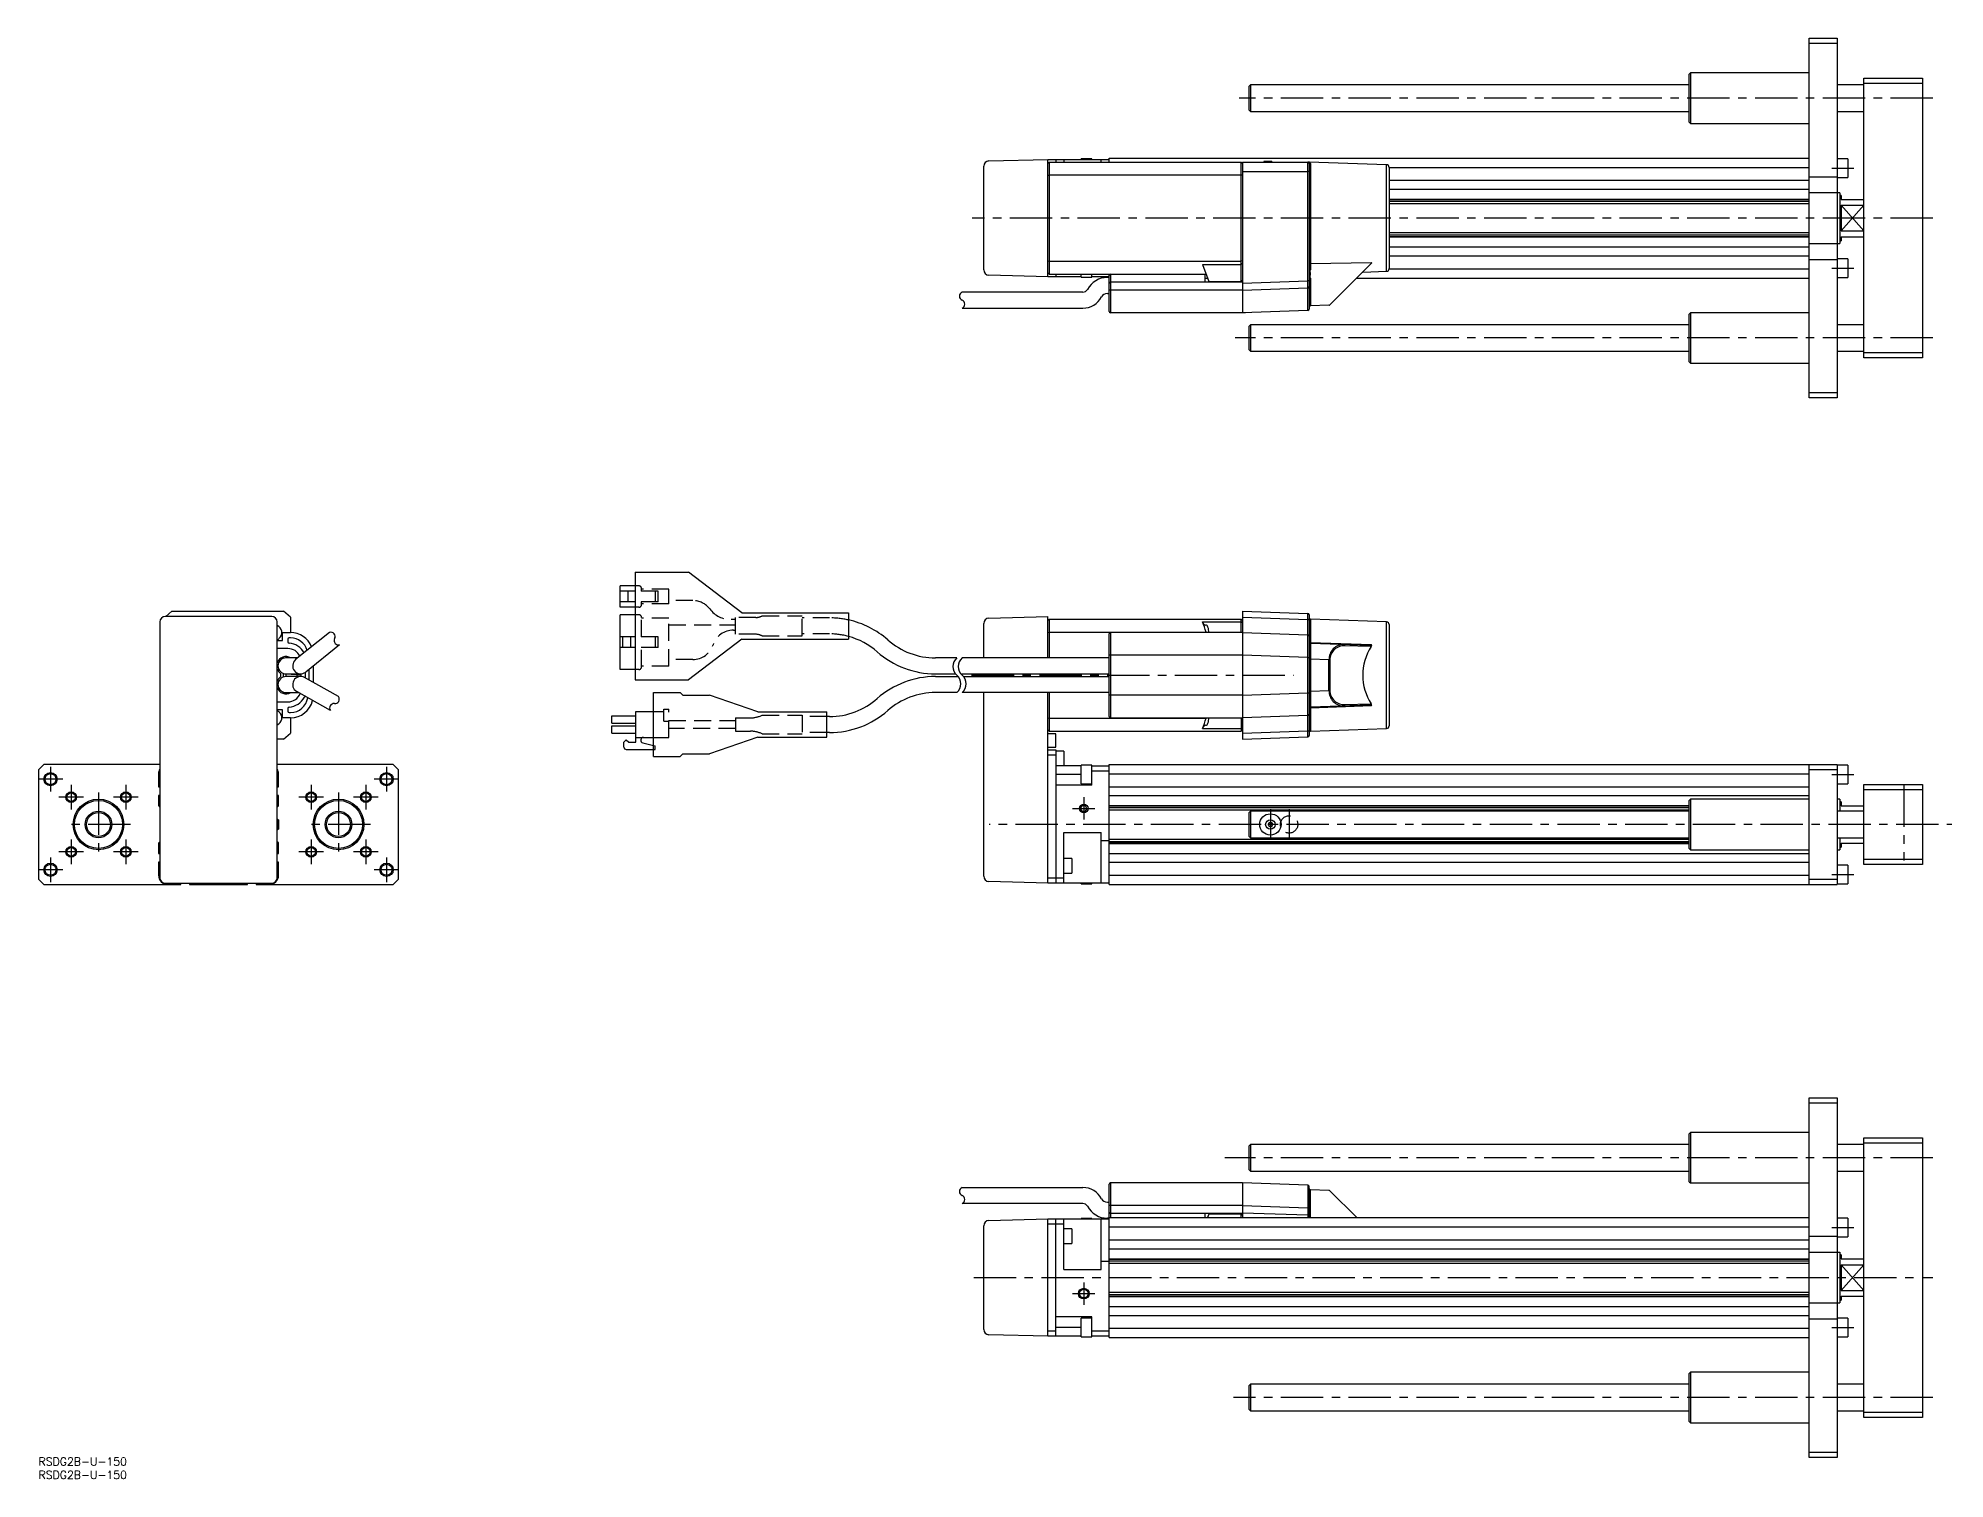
# Model space of a CAD drawing. Extents: x 0 to 1079, y -8 to 533.
# Drawn here: x 0 to 715, y -8 to 533 of the extents above; entities that cross this region are included whole.
import ezdxf

# ---------------------------------------------------------------- set-up
doc = ezdxf.new("R2010")
doc.units = 0
doc.header["$LTSCALE"] = 0.5
for name, pattern in [('CENTER', [50.8, 31.75, -6.35, 6.35, -6.35]), ('DASHED', [19.05, 12.7, -6.35]), ('PHANTOM', [63.5, 31.75, -6.35, 6.35, -6.35, 6.35, -6.35])]:
    doc.linetypes.add(name, pattern=pattern)
for name, color, linetype in [('MSM_CENTER', 1, 'CENTER'), ('MSM_CONTINUOUS', 7, 'CONTINUOUS'), ('MSM_DASHED', 4, 'DASHED'), ('MSM_IMAGINARY', 6, 'PHANTOM'), ('MSM_NARROW', 5, 'CONTINUOUS'), ('MSM_PART_NUMBER', 7, 'CONTINUOUS')]:
    doc.layers.add(name, color=color, linetype=linetype)
doc.styles.get("Standard").update_dxf_attribs({"font": 'txt.shx', "height": 3, "bigfont": 'bigfont.shx'})

msp = doc.modelspace()

# ---------------------------------------------------------------- linework, layer by layer
at = {"layer": 'MSM_CENTER'}
for p, q in [((710.33, 510), (450.16, 510)), ((672.44, 483.75), (680.64, 483.75)), ((710.33, 465), (350.05, 465)), ((672.44, 446.25), (680.64, 446.25)), ((710.33, 420), (448.71, 420)), ((349.91, 293.5), (470.72, 293.5)), ((4.5, 259.14), (4.5, 249.86)), ((130.5, 259.14), (130.5, 249.86)), ((9.14, 254.5), (-0.14, 254.5)), ((12.25, 252.39), (12.25, 243.11)), ((32.75, 252.39), (32.75, 243.11)), ((102.25, 252.39), (102.25, 243.11)), ((122.75, 252.39), (122.75, 243.11)), ((135.14, 254.5), (125.86, 254.5)), ((672.44, 256.25), (680.64, 256.25)), ((16.89, 247.75), (7.61, 247.75)), ((22.5, 249.54), (22.5, 225.46)), ((37.39, 247.75), (28.11, 247.75)), ((106.89, 247.75), (97.61, 247.75)), ((112.5, 249.54), (112.5, 225.46)), ((127.39, 247.75), (118.11, 247.75)), ((387.75, 243.5), (396.13, 243.5)), ((391.94, 247.69), (391.94, 239.31)), ((461.94, 243.29), (461.94, 231.71)), ((468.94, 243.29), (468.94, 231.71)), ((34.54, 237.5), (10.46, 237.5)), ((124.54, 237.5), (100.46, 237.5)), ((864.83, 237.5), (356.42, 237.5)), ((12.25, 231.89), (12.25, 222.61)), ((32.75, 231.89), (32.75, 222.61)), ((102.25, 231.89), (102.25, 222.61)), ((122.75, 231.89), (122.75, 222.61)), ((4.5, 225.14), (4.5, 215.86)), ((16.89, 227.25), (7.61, 227.25)), ((37.39, 227.25), (28.11, 227.25)), ((106.89, 227.25), (97.61, 227.25)), ((127.39, 227.25), (118.11, 227.25)), ((130.5, 225.14), (130.5, 215.86)), ((9.14, 220.5), (-0.14, 220.5)), ((135.14, 220.5), (125.86, 220.5)), ((672.44, 218.75), (680.64, 218.75)), ((710.33, 112.5), (444.85, 112.5)), ((672.44, 86.25), (680.64, 86.25)), ((350.68, 67.5), (710.33, 67.5)), ((391.94, 65.69), (391.94, 57.31)), ((387.75, 61.5), (396.13, 61.5)), ((672.44, 48.75), (680.64, 48.75)), ((710.33, 22.5), (448.03, 22.5))]:
    msp.add_line(p, q, dxfattribs=at)
at = {"layer": 'MSM_CONTINUOUS'}
for p, q in [((663.94, 532.5), (674.44, 532.5)), ((663.94, 397.5), (663.94, 532.5)), ((674.44, 530.5), (663.94, 530.5)), ((674.44, 532.5), (674.44, 397.5)), ((454.44, 515), (453.94, 514.5)), ((618.94, 515), (454.44, 515)), ((454.44, 515), (454.44, 505)), ((619.44, 519.5), (618.94, 519)), ((618.94, 501), (618.94, 519)), ((663.94, 519.5), (619.44, 519.5)), ((619.44, 519.5), (619.44, 500.5)), ((684.44, 515), (674.44, 515)), ((684.44, 517.5), (706.44, 517.5)), ((684.44, 412.5), (684.44, 517.5)), ((706.44, 515.5), (684.44, 515.5)), ((706.44, 517.5), (706.44, 412.5)), ((453.94, 505.5), (453.94, 514.5)), ((453.94, 505.5), (454.44, 505)), ((454.44, 505), (618.94, 505)), ((618.94, 501), (619.44, 500.5)), ((619.44, 500.5), (663.94, 500.5)), ((674.44, 505), (684.44, 505)), ((356.39, 486.42), (378.44, 487)), ((378.44, 487), (401.44, 487)), ((378.44, 443), (378.44, 487)), ((381.44, 487), (381.44, 486)), ((384.44, 487), (384.44, 486)), ((394.94, 487.24), (390.94, 487.24)), ((390.94, 487), (390.94, 487.24)), ((394.94, 487), (394.94, 487.24)), ((398.44, 486), (398.44, 487)), ((401.44, 487.5), (663.94, 487.5)), ((401.44, 485.99), (401.44, 487.5)), ((462.44, 486.25), (459.44, 486.25)), ((459.44, 486.25), (459.44, 486)), ((462.44, 486.25), (462.44, 486)), ((678.44, 487.25), (674.44, 487.25)), ((678.44, 487.25), (678.44, 480.25)), ((354.44, 445.58), (354.44, 484.42)), ((378.94, 486), (378.44, 485.5)), ((378.44, 480.99), (378.94, 481.16)), ((378.94, 486), (378.94, 444)), ((378.94, 486), (450.94, 486)), ((378.94, 481.16), (450.94, 481.16)), ((451.44, 485.5), (450.94, 486)), ((450.94, 441.2), (450.94, 486)), ((451.44, 480.99), (450.94, 481.16)), ((451.44, 486), (451.44, 429.5)), ((451.44, 486), (476.44, 486)), ((451.44, 482.5), (475.96, 482.5)), ((475.96, 430.36), (475.96, 486)), ((505.47, 484.99), (476.44, 486)), ((476.44, 485.5), (476.44, 430.86)), ((476.92, 485.51), (476.92, 445.57)), ((505.47, 445.01), (505.47, 484.99)), ((506.44, 484), (663.94, 484)), ((506.44, 483.99), (506.44, 446.01)), ((506.44, 479.15), (663.94, 479.15)), ((663.94, 480.5), (674.44, 480.5)), ((674.44, 480.5), (674.44, 480.25)), ((674.44, 480.25), (678.44, 480.25)), ((506.44, 475.85), (663.94, 475.85)), ((506.44, 472.08), (663.94, 472.08)), ((506.44, 471.94), (663.94, 471.94)), ((675.44, 474.5), (663.94, 474.5)), ((675.44, 474.5), (675.44, 455.5)), ((675.94, 473.5), (675.44, 473.5)), ((675.94, 473.5), (675.94, 472)), ((675.94, 472), (684.44, 472)), ((506.44, 471.35), (663.94, 471.35)), ((506.44, 470.48), (663.94, 470.48)), ((675.94, 469.82), (684.44, 469.82)), ((675.94, 469.82), (675.94, 460.18)), ((506.44, 459.52), (663.94, 459.52)), ((506.44, 458.65), (663.94, 458.65)), ((506.44, 458.06), (663.94, 458.06)), ((506.44, 457.92), (663.94, 457.92)), ((675.94, 460.18), (684.44, 460.18)), ((675.94, 458), (684.44, 458)), ((675.94, 458), (675.94, 456.5)), ((506.44, 454.15), (663.94, 454.15)), ((506.44, 450.85), (663.94, 450.85)), ((663.94, 455.5), (675.44, 455.5)), ((675.44, 456.5), (675.94, 456.5)), ((378.44, 443), (356.39, 443.58)), ((378.44, 449.01), (378.94, 448.84)), ((378.44, 444.5), (378.94, 444)), ((378.94, 448.84), (450.94, 448.84)), ((378.94, 444), (437.82, 444)), ((381.44, 444), (381.44, 443)), ((390.94, 442.76), (390.94, 444)), ((394.94, 442.76), (394.94, 444)), ((401.44, 430), (401.44, 444)), ((401.94, 444), (401.94, 429.5)), ((436.5, 447.63), (450.94, 447.63)), ((436.5, 447.63), (438.84, 441.2)), ((437.44, 441), (437.44, 444)), ((451.44, 449.01), (450.94, 448.84)), ((451.44, 447.96), (450.94, 447.63)), ((476.92, 447.92), (499.9, 448.35)), ((499.76, 447.92), (484.24, 432.41)), ((496.53, 444.7), (505.47, 445.01)), ((506.44, 446), (663.94, 446)), ((663.94, 449.5), (674.44, 449.5)), ((678.44, 449.75), (674.44, 449.75)), ((678.44, 449.75), (678.44, 442.75)), ((391.57, 437.2), (346.33, 437.2)), ((390.94, 443), (378.44, 443)), ((390.94, 442.76), (394.94, 442.76)), ((401.44, 443), (394.94, 443)), ((401.44, 442.7), (400.8, 442.7)), ((400.8, 436.7), (401.44, 436.7)), ((451.44, 438), (401.44, 438)), ((451.44, 441), (401.94, 441)), ((437.44, 442.5), (438.36, 442.5)), ((438.84, 441.2), (450.94, 441.2)), ((449.54, 441.2), (449.54, 441)), ((450.94, 441.2), (451.44, 441.7)), ((451.44, 440.63), (475.97, 441.49)), ((451.44, 438), (475.96, 438.86)), ((451.44, 437.99), (475.96, 438.85)), ((475.96, 438.85), (476.44, 438.85)), ((476.92, 442.43), (476.92, 432.02)), ((494.33, 442.5), (663.94, 442.5)), ((674.44, 442.75), (678.44, 442.75)), ((346.33, 431.2), (391.57, 431.2)), ((452.56, 429.5), (401.94, 429.5)), ((475.96, 430.36), (451.44, 429.5)), ((483.9, 432.26), (476.92, 432.02)), ((619.44, 429.5), (618.94, 429)), ((618.94, 411), (618.94, 429)), ((663.94, 429.5), (619.44, 429.5)), ((619.44, 429.5), (619.44, 410.5)), ((454.44, 425), (453.94, 424.5)), ((453.94, 415.5), (453.94, 424.5)), ((618.94, 425), (454.44, 425)), ((454.44, 425), (454.44, 415)), ((684.44, 425), (674.44, 425)), ((453.94, 415.5), (454.44, 415)), ((454.44, 415), (618.94, 415)), ((674.44, 415), (684.44, 415)), ((618.94, 411), (619.44, 410.5)), ((619.44, 410.5), (663.94, 410.5)), ((684.44, 414.5), (706.44, 414.5)), ((706.44, 412.5), (684.44, 412.5)), ((663.94, 399.5), (674.44, 399.5)), ((674.44, 397.5), (663.94, 397.5)), ((223.73, 332.2), (223.73, 291.8)), ((223.73, 332.2), (243.73, 332.2)), ((263.73, 316.95), (243.73, 332.2)), ((218.13, 319), (218.13, 327)), ((223.73, 327), (218.13, 327)), ((223.73, 325), (218.13, 325)), ((221.13, 321), (221.13, 325)), ((87.5, 315.5), (47.5, 315.5)), ((50, 317.5), (47.76, 315.5)), ((50, 317.5), (91.87, 317.5)), ((94.5, 315.25), (91.87, 317.5)), ((94.5, 315.25), (94.5, 309.5)), ((223.73, 321), (218.13, 321)), ((223.73, 319), (218.13, 319)), ((218.13, 295.65), (218.13, 316.15)), ((223.73, 316.15), (218.13, 316.15)), ((263.73, 316.95), (303.73, 316.95)), ((303.73, 316.95), (303.73, 307.05)), ((356.39, 314.92), (378.44, 315.5)), ((378.44, 300), (378.44, 315.5)), ((451.44, 317.5), (451.44, 269.5)), ((451.44, 317.5), (475.96, 316.64)), ((451.44, 315.25), (475.96, 314.39)), ((475.96, 270.36), (475.96, 316.64)), ((476.44, 316.14), (476.44, 270.86)), ((45.5, 313.5), (45.5, 217.5)), ((89.5, 217.5), (89.5, 313.5)), ((91.5, 306.5), (91.5, 309.5)), ((91.5, 309.5), (94.5, 309.5)), ((94.5, 307.5), (94, 307.5)), ((109.14, 309.56), (96.42, 299.34)), ((223.73, 307.9), (218.13, 307.9)), ((219.13, 303.9), (219.13, 307.9)), ((222.13, 303.9), (222.13, 307.9)), ((354.44, 300), (354.44, 312.92)), ((378.44, 314), (378.94, 314.5)), ((378.44, 309.49), (378.94, 309.66)), ((378.94, 314.5), (378.94, 300)), ((378.94, 314.5), (450.94, 314.5)), ((378.94, 309.66), (437.82, 309.66)), ((401.44, 278), (401.44, 309)), ((451.44, 309.5), (401.94, 309.5)), ((401.94, 309.5), (401.94, 277.5)), ((436.5, 313.52), (450.94, 313.52)), ((437.82, 309.66), (437.82, 309.5)), ((450.94, 309.5), (450.94, 314.5)), ((451.44, 314), (450.94, 314.5)), ((451.44, 313.14), (450.94, 313.52)), ((451.44, 314), (451.43, 314)), ((451.44, 314), (451.43, 314)), ((451.44, 309.5), (475.96, 308.64)), ((476.92, 314.48), (476.92, 272.52)), ((505.47, 313.49), (476.92, 314.48)), ((505.47, 273.51), (505.47, 313.49)), ((506.44, 312.49), (506.44, 274.51)), ((89.5, 306.5), (91.5, 306.5)), ((93.5, 303.5), (89.5, 303.5)), ((91.7, 300.32), (91.7, 299.79)), ((92.7, 300.5), (92.7, 300)), ((93.5, 307), (93.5, 305.98)), ((112.91, 304.9), (100.18, 294.66)), ((223.73, 303.9), (218.13, 303.9)), ((263.73, 307.05), (243.73, 291.8)), ((263.73, 307.05), (303.73, 307.05)), ((451.44, 301), (401.44, 301)), ((475.96, 300.15), (451.44, 301.01)), ((499.9, 304.9), (476.92, 305.69)), ((476.92, 305.48), (499.06, 304.71)), ((499.4, 304.21), (489.94, 304.54)), ((499.76, 304.26), (499.4, 304.21)), ((90.8, 294.13), (90.8, 292.87)), ((91.7, 294.21), (91.7, 292.79)), ((92.7, 294), (92.7, 293)), ((97.24, 300), (92.8, 300)), ((92.8, 294), (98.3, 294)), ((94.8, 293.75), (94.8, 294)), ((98.5, 293.75), (94.8, 293.75)), ((97, 293.25), (97, 293.75)), ((97, 293.25), (98.5, 293.25)), ((98.5, 292.99), (98.5, 294.01)), ((100, 294.53), (100, 292.49)), ((101.5, 291.64), (101.5, 295.72)), ((103, 296.93), (103, 290.79)), ((223.73, 295.65), (218.13, 295.65)), ((344.33, 300), (336.33, 300)), ((336.33, 294), (343.83, 294)), ((345.83, 294), (401.44, 294)), ((401.44, 300), (346.33, 300)), ((354.44, 293), (354.44, 294)), ((378.44, 293), (378.44, 294)), ((378.94, 294), (378.94, 293)), ((475.96, 300.15), (476.44, 300.15)), ((476.44, 299.49), (476.92, 299.49)), ((483.9, 299.24), (476.92, 299.49)), ((483.9, 299.24), (484.24, 299.24)), ((483.9, 287.76), (483.9, 299.24)), ((484.24, 299.24), (484.24, 287.76)), ((91.7, 287.21), (91.7, 286.68)), ((92.7, 287), (92.7, 286.5)), ((98.3, 293), (92.8, 293)), ((92.8, 287), (97.51, 287)), ((109.52, 280.22), (96.83, 287.39)), ((112.45, 285.46), (99.77, 292.61)), ((223.73, 291.8), (243.73, 291.8)), ((230.63, 263), (230.63, 287)), ((230.63, 287), (240.63, 287)), ((241.63, 286), (240.63, 287)), ((241.63, 286), (251.63, 286)), ((269.78, 279.8), (251.63, 286)), ((336.33, 293), (344.83, 293)), ((344.33, 287), (336.33, 287)), ((401.44, 287), (346.33, 287)), ((346.83, 293), (401.44, 293)), ((354.44, 218.08), (354.44, 287)), ((378.44, 215.5), (378.44, 287)), ((378.94, 287), (378.94, 272.5)), ((451.44, 286), (401.44, 286)), ((451.44, 285.99), (475.96, 286.85)), ((475.96, 286.85), (476.44, 286.85)), ((476.44, 287.51), (476.92, 287.51)), ((476.92, 287.51), (483.9, 287.76)), ((483.9, 287.76), (484.24, 287.76)), ((89.5, 283.5), (93.5, 283.5)), ((91.5, 280.5), (89.5, 280.5)), ((91.5, 277.5), (91.5, 280.5)), ((93.5, 281.02), (93.5, 280)), ((94, 279.5), (94.5, 279.5)), ((224, 268.34), (224, 279.86)), ((224, 279.86), (230.63, 279.86)), ((269.78, 279.8), (295.63, 279.8)), ((295.63, 270.2), (295.63, 279.8)), ((499.06, 282.29), (476.92, 281.52)), ((476.92, 281.31), (499.9, 282.1)), ((489.94, 282.46), (499.4, 282.79)), ((499.4, 282.79), (499.76, 282.74)), ((94.5, 277.5), (91.5, 277.5)), ((91.87, 269.5), (94.5, 271.75)), ((94.5, 277.5), (94.5, 271.75)), ((215, 278.24), (224, 278.24)), ((215, 275.54), (215, 278.24)), ((215, 275.54), (224, 275.54)), ((215, 274.46), (224, 274.46)), ((215, 271.76), (215, 274.46)), ((215, 271.76), (224, 271.76)), ((296.64, 278), (295.63, 278)), ((296.64, 272), (295.63, 272)), ((378.44, 277.51), (378.94, 277.34)), ((378.94, 272.5), (378.44, 273)), ((378.94, 277.34), (437.82, 277.34)), ((378.94, 272.5), (450.94, 272.5)), ((401.94, 277.5), (451.44, 277.5)), ((436.5, 273.48), (450.94, 273.48)), ((437.82, 277.5), (437.82, 277.34)), ((450.94, 277.5), (450.94, 272.5)), ((450.94, 273.48), (451.44, 273.86)), ((450.94, 272.5), (451.44, 273)), ((475.96, 278.36), (451.44, 277.5)), ((451.44, 271.75), (475.96, 272.61)), ((476.92, 272.52), (505.47, 273.51)), ((91.87, 269.5), (89.5, 269.5)), ((220.4, 269.24), (219.5, 268.34)), ((219.5, 266.54), (219.5, 268.34)), ((220.4, 269.24), (221.3, 268.34)), ((220.4, 265.64), (230.63, 265.64)), ((221.3, 268.34), (224, 268.34)), ((224, 270.14), (230.63, 270.14)), ((226.56, 268.14), (230.63, 267.1)), ((269.78, 270.2), (251.63, 264)), ((269.78, 270.2), (295.63, 270.2)), ((381.44, 271.5), (378.44, 271.5)), ((378.44, 266.5), (381.44, 266.5)), ((378.44, 265.5), (381.44, 265.5)), ((381.44, 266.5), (381.44, 271.5)), ((381.44, 265.5), (381.44, 215.5)), ((384.44, 265), (381.44, 265)), ((384.44, 265), (384.44, 259.5)), ((451.44, 269.5), (475.96, 270.36)), ((2, 260), (0, 258)), ((0, 258), (0, 217)), ((45.5, 260), (2, 260)), ((133, 260), (89.5, 260)), ((135, 258), (133, 260)), ((135, 217), (135, 258)), ((230.63, 263), (240.63, 263)), ((241.63, 264), (240.63, 263)), ((241.63, 264), (251.63, 264)), ((381.44, 263.5), (378.44, 263.5)), ((390.94, 259.5), (381.44, 259.5)), ((394.94, 259.74), (390.94, 259.74)), ((390.94, 252.74), (390.94, 259.74)), ((394.94, 252.24), (394.94, 259.74)), ((394.94, 259.5), (401.44, 259.5)), ((401.44, 257.5), (394.94, 257.5)), ((401.44, 260), (674.44, 260)), ((401.44, 215), (401.44, 260)), ((663.94, 215), (663.94, 260)), ((674.44, 258), (663.94, 258)), ((674.44, 260), (674.44, 215)), ((678.44, 259.75), (674.44, 259.75)), ((678.44, 259.75), (678.44, 252.75)), ((45, 256.5), (45, 251.65)), ((45, 251.65), (45.5, 251.65)), ((89.5, 251.65), (90, 251.65)), ((90, 251.65), (90, 256.5)), ((390.94, 256.24), (381.44, 256.24)), ((394.94, 252.24), (381.44, 252.24)), ((390.94, 252.74), (394.94, 252.74)), ((401.44, 256.5), (663.94, 256.5)), ((401.44, 251.65), (663.94, 251.65)), ((674.44, 252.75), (678.44, 252.75)), ((684.44, 252.5), (706.44, 252.5)), ((684.44, 222.5), (684.44, 252.5)), ((706.44, 250.5), (684.44, 250.5)), ((706.44, 252.5), (706.44, 222.5)), ((45, 248.35), (45, 244.58)), ((45.5, 248.35), (45, 248.35)), ((45.06, 244.44), (45.5, 244)), ((90, 248.35), (89.5, 248.35)), ((89.5, 244), (89.94, 244.44)), ((90, 244.58), (90, 248.35)), ((390.78, 243.53), (391.38, 244.51)), ((391.34, 242.51), (390.78, 243.53)), ((392.54, 244.49), (391.38, 244.51)), ((393.09, 243.47), (392.49, 242.49)), ((393.09, 243.47), (392.54, 244.49)), ((401.44, 248.35), (663.94, 248.35)), ((401.44, 244.58), (618.94, 244.58)), ((401.44, 244.44), (618.94, 244.44)), ((401.44, 243.85), (618.94, 243.85)), ((619.44, 247), (618.94, 246.5)), ((618.94, 228.5), (618.94, 246.5)), ((663.94, 247), (619.44, 247)), ((619.44, 247), (619.44, 228)), ((675.44, 247), (674.44, 247)), ((675.44, 247), (675.44, 242.5)), ((675.94, 246), (675.44, 246)), ((675.94, 246), (675.94, 244.5)), ((675.94, 244.5), (684.44, 244.5)), ((89.6, 239.3), (89.5, 240.17)), ((90, 239.3), (89.6, 239.3)), ((89.6, 239.3), (89.6, 235.7)), ((90, 239.3), (90, 237.5)), ((90, 237.5), (90, 235.7)), ((391.34, 242.51), (392.49, 242.49)), ((401.44, 242.98), (618.94, 242.98)), ((454.44, 242.5), (453.94, 242)), ((453.94, 233), (453.94, 242)), ((618.94, 242.5), (454.44, 242.5)), ((454.44, 242.5), (454.44, 232.5)), ((458.44, 242.75), (475.94, 242.75)), ((461.94, 238.37), (461.19, 237.93)), ((461.19, 237.93), (461.19, 237.07)), ((461.19, 237.07), (461.94, 236.63)), ((462.69, 237.93), (461.94, 238.37)), ((461.94, 236.63), (462.69, 237.07)), ((462.69, 237.07), (462.69, 237.93)), ((684.44, 242.5), (674.44, 242.5)), ((45, 230.42), (45, 226.65)), ((45.5, 231), (45.06, 230.56)), ((89.5, 234.83), (89.6, 235.7)), ((89.94, 230.56), (89.5, 231)), ((89.6, 235.7), (90, 235.7)), ((90, 226.65), (90, 230.42)), ((384.44, 234.5), (398.44, 234.5)), ((384.44, 215.5), (384.44, 234.5)), ((398.44, 215.5), (398.44, 234.5)), ((398.44, 231.5), (401.44, 231.5)), ((401.44, 232.02), (618.94, 232.02)), ((401.44, 231.15), (618.94, 231.15)), ((401.44, 230.56), (618.94, 230.56)), ((401.44, 230.42), (618.94, 230.42)), ((453.94, 233), (454.44, 232.5)), ((454.44, 232.5), (618.94, 232.5)), ((475.94, 232.25), (458.44, 232.25)), ((674.44, 232.5), (684.44, 232.5)), ((675.44, 232.5), (675.44, 228)), ((675.44, 229), (675.94, 229)), ((675.94, 230.5), (684.44, 230.5)), ((675.94, 230.5), (675.94, 229)), ((45, 226.65), (45.5, 226.65)), ((45, 223.35), (45, 218.5)), ((45.5, 223.35), (45, 223.35)), ((89.5, 226.65), (90, 226.65)), ((90, 223.35), (89.5, 223.35)), ((90, 218.5), (90, 223.35)), ((387.44, 224.75), (384.44, 224.75)), ((387.44, 224.75), (387.44, 219.25)), ((401.44, 226.65), (663.94, 226.65)), ((401.44, 223.35), (663.94, 223.35)), ((618.94, 228.5), (619.44, 228)), ((619.44, 228), (663.94, 228)), ((674.44, 228), (675.44, 228)), ((678.44, 222.25), (674.44, 222.25)), ((678.44, 222.25), (678.44, 215.25)), ((684.44, 224.5), (706.44, 224.5)), ((706.44, 222.5), (684.44, 222.5)), ((0, 217), (2, 215)), ((2, 215), (53.35, 215)), ((47.5, 215.5), (87.5, 215.5)), ((53.35, 215), (53.35, 215.5)), ((56.65, 215.5), (56.65, 215)), ((56.65, 215), (78.35, 215)), ((60.56, 215.06), (61, 215.5)), ((74, 215.5), (74.44, 215.06)), ((78.35, 215), (78.35, 215.5)), ((81.65, 215.5), (81.65, 215)), ((81.65, 215), (133, 215)), ((133, 215), (135, 217)), ((378.44, 215.5), (356.39, 216.08)), ((378.44, 217.5), (384.44, 217.5)), ((401.44, 215.5), (378.44, 215.5)), ((384.44, 219.25), (387.44, 219.25)), ((390.94, 215.26), (390.94, 215.5)), ((390.94, 215.26), (394.94, 215.26)), ((394.94, 215.26), (394.94, 215.5)), ((401.44, 218.5), (663.94, 218.5)), ((401.44, 215), (674.44, 215)), ((663.94, 217), (674.44, 217)), ((674.44, 215.25), (678.44, 215.25)), ((663.94, 135), (674.44, 135)), ((663.94, 0), (663.94, 135)), ((674.44, 133), (663.94, 133)), ((674.44, 135), (674.44, 0)), ((619.44, 122), (618.94, 121.5)), ((663.94, 122), (619.44, 122)), ((619.44, 122), (619.44, 103)), ((454.44, 117.5), (453.94, 117)), ((453.94, 108), (453.94, 117)), ((618.94, 117.5), (454.44, 117.5)), ((454.44, 117.5), (454.44, 107.5)), ((618.94, 103.5), (618.94, 121.5)), ((684.44, 117.5), (674.44, 117.5)), ((684.44, 120), (706.44, 120)), ((684.44, 15), (684.44, 120)), ((706.44, 118), (684.44, 118)), ((706.44, 120), (706.44, 15)), ((453.94, 108), (454.44, 107.5)), ((454.44, 107.5), (618.94, 107.5)), ((674.44, 107.5), (684.44, 107.5)), ((346.33, 101.3), (391.57, 101.3)), ((401.44, 45), (401.44, 102.5)), ((401.94, 103), (401.94, 90)), ((451.44, 103), (401.94, 103)), ((451.44, 103), (451.44, 90)), ((475.96, 102.14), (451.44, 103)), ((475.96, 102.14), (475.96, 90)), ((476.44, 90), (476.44, 101.64)), ((476.92, 90), (476.92, 100.48)), ((483.9, 100.24), (476.92, 100.48)), ((618.94, 103.5), (619.44, 103)), ((619.44, 103), (663.94, 103)), ((391.57, 95.3), (346.33, 95.3)), ((400.8, 95.8), (401.44, 95.8)), ((451.44, 94.5), (401.44, 94.5)), ((451.44, 94.51), (475.96, 93.65)), ((451.44, 94.5), (475.96, 93.64)), ((475.96, 93.65), (476.44, 93.65)), ((494.33, 90), (484.24, 100.09)), ((354.44, 48.08), (354.44, 86.92)), ((356.39, 88.92), (378.44, 89.5)), ((378.44, 89.5), (401.44, 89.5)), ((378.44, 45.5), (378.44, 89.5)), ((384.44, 87.5), (378.44, 87.5)), ((381.44, 45.5), (381.44, 89.5)), ((384.44, 70.5), (384.44, 89.5)), ((394.94, 89.74), (390.94, 89.74)), ((390.94, 89.5), (390.94, 89.74)), ((394.94, 89.5), (394.94, 89.74)), ((398.44, 70.5), (398.44, 89.5)), ((401.44, 89.8), (400.8, 89.8)), ((401.44, 90), (663.94, 90)), ((401.44, 86.5), (663.94, 86.5)), ((451.44, 91.5), (401.94, 91.5)), ((437.44, 90), (437.44, 91.5)), ((438.84, 91.3), (438.36, 90)), ((450.94, 91.3), (438.84, 91.3)), ((449.54, 91.5), (449.54, 91.3)), ((451.44, 90.8), (450.94, 91.3)), ((450.94, 90), (450.94, 91.3)), ((451.44, 91.87), (475.97, 91.01)), ((678.44, 89.75), (674.44, 89.75)), ((678.44, 89.75), (678.44, 82.75)), ((387.44, 85.75), (384.44, 85.75)), ((384.44, 80.25), (387.44, 80.25)), ((387.44, 85.75), (387.44, 80.25)), ((401.44, 81.65), (663.94, 81.65)), ((663.94, 83), (674.44, 83)), ((674.44, 82.75), (678.44, 82.75)), ((401.44, 73.5), (398.44, 73.5)), ((401.44, 78.35), (663.94, 78.35)), ((401.44, 74.58), (663.94, 74.58)), ((401.44, 74.44), (663.94, 74.44)), ((401.44, 73.85), (663.94, 73.85)), ((401.44, 72.98), (663.94, 72.98)), ((663.94, 77), (675.44, 77)), ((675.44, 77), (675.44, 58)), ((675.94, 76), (675.44, 76)), ((675.94, 76), (675.94, 74.5)), ((675.94, 74.5), (684.44, 74.5)), ((675.94, 72.32), (684.44, 72.32)), ((675.94, 72.32), (675.94, 62.68)), ((384.44, 70.5), (398.44, 70.5)), ((401.44, 62.02), (663.94, 62.02)), ((401.44, 61.15), (663.94, 61.15)), ((401.44, 60.56), (663.94, 60.56)), ((401.44, 60.42), (663.94, 60.42)), ((663.94, 58), (675.44, 58)), ((675.44, 59), (675.94, 59)), ((675.94, 62.68), (684.44, 62.68)), ((675.94, 60.5), (684.44, 60.5)), ((675.94, 60.5), (675.94, 59)), ((394.94, 52.76), (381.44, 52.76)), ((394.94, 52.26), (390.94, 52.26)), ((390.94, 45.26), (390.94, 52.26)), ((394.94, 45.26), (394.94, 52.76)), ((401.44, 56.65), (663.94, 56.65)), ((401.44, 53.35), (663.94, 53.35)), ((663.94, 52), (674.44, 52)), ((678.44, 52.25), (674.44, 52.25)), ((678.44, 52.25), (678.44, 45.25)), ((378.44, 45.5), (356.39, 46.08)), ((378.44, 47.5), (381.44, 47.5)), ((390.94, 45.5), (378.44, 45.5)), ((390.94, 48.76), (381.44, 48.76)), ((390.94, 45.26), (394.94, 45.26)), ((394.94, 47.5), (401.44, 47.5)), ((401.44, 45.5), (394.94, 45.5)), ((401.44, 48.5), (663.94, 48.5)), ((401.44, 45), (663.94, 45)), ((674.44, 45.25), (678.44, 45.25)), ((619.44, 32), (618.94, 31.5)), ((618.94, 13.5), (618.94, 31.5)), ((663.94, 32), (619.44, 32)), ((619.44, 32), (619.44, 13)), ((454.44, 27.5), (453.94, 27)), ((453.94, 18), (453.94, 27)), ((618.94, 27.5), (454.44, 27.5)), ((454.44, 27.5), (454.44, 17.5)), ((684.44, 27.5), (674.44, 27.5)), ((453.94, 18), (454.44, 17.5)), ((454.44, 17.5), (618.94, 17.5)), ((674.44, 17.5), (684.44, 17.5)), ((684.44, 17), (706.44, 17)), ((706.44, 15), (684.44, 15)), ((618.94, 13.5), (619.44, 13)), ((619.44, 13), (663.94, 13)), ((663.94, 2), (674.44, 2)), ((674.44, 0), (663.94, 0))]:
    msp.add_line(p, q, dxfattribs=at)
for centre, radius in [((4.5, 254.5), 2.07), ((130.5, 254.5), 2.07), ((12.25, 247.75), 1.62), ((22.5, 237.5), 9.5), ((22.5, 237.5), 9), ((32.75, 247.75), 1.62), ((102.25, 247.75), 1.62), ((112.5, 237.5), 9.5), ((112.5, 237.5), 9), ((122.75, 247.75), 1.62), ((391.94, 243.5), 1.62), ((22.5, 237.5), 5), ((22.5, 237.5), 4.5), ((112.5, 237.5), 5), ((112.5, 237.5), 4.5), ((461.94, 237.5), 4), ((461.94, 237.5), 1.8), ((461.94, 237.5), 0.75), ((12.25, 227.25), 1.62), ((32.75, 227.25), 1.62), ((102.25, 227.25), 1.62), ((122.75, 227.25), 1.62), ((4.5, 220.5), 2.07), ((130.5, 220.5), 2.07), ((391.94, 61.5), 1.62)]:
    msp.add_circle(centre, radius, dxfattribs=at)
for centre, radius, start, end in [((356.44, 484.42), 2, 91.5, 180), ((475.94, 485.5), 0.5, 0, 90), ((475.99, 481.63), 0.871, 62.2554, 92.19766), ((476.08, 485.5), 0.495, 29.69669, 89.91506), ((476.34, 482.32), 0.0933, 6.31652, 58.19062), ((476.26, 485.13), 0.89, 53.75471, 77.74719), ((476.44, 485.93), 0.0734, 5.2718, 89.83173), ((476.94, 485.49), 0.5, 149.23677, 180), ((475.83, 485.88), 0.685, 349.33417, 4.71208), ((476.94, 486.01), 0.502, 211.62904, 268.27054), ((476.44, 485.51), 0.484, 0.26579, 44.41962), ((505.44, 483.99), 1, 0, 88), ((356.44, 445.58), 2, 180, 268.5), ((401.94, 443.5), 0.5, 90, 180), ((476.89, 447.47), 0.457, 86.45576, 173.79093), ((481.28, 444.07), 4.48, 173.17592, 186.82408), ((468.7, 445.88), 8.23, 351.10108, 357.82238), ((461.07, 441.66), 15.87, 2.80208, 6.81233), ((499, 448.57), 0.998, 319.49036, 332.97783), ((499.58, 448.25), 0.332, 335.48322, 16.08045), ((505.44, 446.01), 1, 272, 0), ((391.57, 439.2), 2, 270, 331.56311), ((400.8, 434.2), 8.5, 90, 151.56311), ((400.8, 434.2), 2.5, 90, 151.56311), ((401.94, 440.5), 0.5, 90, 180), ((475.94, 439.36), 0.5, 272, 0), ((475.93, 442.99), 1.5, 271.40842, 279.74435), ((476.09, 442.08), 0.575, 279.03014, 300.79164), ((476.34, 441.67), 0.0983, 299.50301, 352.71635), ((391.57, 439.2), 8, 270, 331.56311), ((401.94, 430), 0.5, 180, 270), ((475.94, 430.86), 0.5, 272, 0), ((476.94, 431.52), 0.5, 92, 180), ((483.89, 432.76), 0.5, 272, 315.00001), ((47.5, 313.5), 2, 90, 180), ((87.5, 313.5), 2, 0, 90), ((356.44, 312.92), 2, 91.5, 180), ((475.94, 316.14), 0.5, 0, 88), ((476.94, 314.98), 0.5, 180, 268), ((88.5, 309.5), 2.8, 309.86834, 69.07517), ((94, 307), 0.5, 90, 180), ((94.5, 301), 8.5, 21.69557, 90), ((94.5, 301), 6.5, 16.18444, 90), ((296.64, 282), 33, 48.59038, 77.60702), ((296.64, 282), 27, 48.59038, 74.79294), ((401.94, 309), 0.5, 90, 180), ((405.96, 300.88), 33.04, 15.40908, 22.47586), ((439.13, 314.51), 2.82, 200.73103, 223.60334), ((437.71, 313.13), 0.832, 222.09477, 274.3285), ((437.8, 311.82), 0.481, 39.35114, 93.78461), ((436.85, 310.95), 1.77, 18.8255, 41.38717), ((432.88, 309.61), 5.96, 358.95036, 18.74327), ((475.93, 313.24), 1.16, 76.98661, 88.43331), ((475.94, 308.14), 0.5, 0, 88), ((476.1, 313.91), 0.464, 49.50835, 78.06598), ((476.32, 314.18), 0.12, 2.78241, 47.50198), ((505.44, 312.49), 1, 0, 88), ((93.5, 303.51), 5, 129.86834, 143.32106), ((92.8, 297), 3.5, 58.99728, 160.53705), ((94, 305.98), 0.5, 180, 266.17745), ((93.5, 298.5), 5, 25.18344, 90), ((93.5, 298.5), 7, 29.11582, 86.17745), ((336.33, 327), 33, 228.59038, 270), ((336.33, 327), 27, 228.59038, 270), ((476.94, 305.98), 0.5, 180, 268), ((476.66, 306), 0.228, 183.89137, 239.19048), ((476.91, 306.36), 0.664, 236.48055, 270.48542), ((489.52, 299.42), 5.62, 89.22517, 181.79089), ((489.61, 299.18), 5.37, 86.50059, 179.35471), ((516.13, 293.5), 19.59, 146.68223, 213.31777), ((499.17, 306.21), 1.5, 265.99759, 299.24488), ((499.01, 304.77), 0.904, 325.77908, 8.1846), ((92.8, 297), 3.5, 199.46295, 235.15009), ((92.8, 297), 3, 90, 270), ((98.3, 297), 3, 128.78862, 308.78862), ((92.8, 290), 3.5, 124.84991, 160.53705), ((92.8, 290), 3.5, 199.46295, 301.00269), ((92.8, 290), 3, 90, 270), ((93.5, 288.5), 5, 270, 338.21077), ((98.3, 290), 3, 60.56416, 240.56416), ((336.33, 260), 33, 90, 131.40962), ((336.33, 260), 27, 90, 131.40962), ((489.52, 287.58), 5.62, 178.20911, 270.77483), ((489.61, 287.82), 5.37, 180.64529, 273.49941), ((93.5, 283.49), 5, 216.67894, 230.13166), ((88.5, 277.5), 2.8, 290.92483, 50.13166), ((94, 281.02), 0.5, 93.82255, 180), ((94, 280), 0.5, 180, 270), ((93.5, 288.5), 7, 273.82255, 332.18186), ((94.5, 286), 6.5, 270, 351.76957), ((94.5, 286), 8.5, 270, 346.62177), ((100.13, 285), 0.5, 85.44689, 152.18186), ((296.64, 305), 27, 270, 311.40962), ((296.64, 305), 33, 270, 311.40962), ((475.94, 278.86), 0.5, 272, 0), ((476.94, 281.02), 0.5, 92, 180), ((476.66, 281), 0.228, 120.80952, 176.10863), ((476.91, 280.64), 0.664, 89.51458, 123.51945), ((499.17, 280.79), 1.5, 60.75512, 94.00241), ((499.01, 282.23), 0.904, 351.8154, 34.22092), ((401.94, 278), 0.5, 180, 270), ((405.96, 286.12), 33.04, 337.52414, 344.59092), ((439.13, 272.49), 2.82, 136.39666, 159.26897), ((437.71, 273.87), 0.832, 85.6715, 137.90523), ((437.8, 275.18), 0.481, 266.21539, 320.64886), ((436.85, 276.05), 1.77, 318.61283, 341.1745), ((432.88, 277.39), 5.96, 341.25673, 1.04964), ((475.93, 273.76), 1.16, 271.59364, 283.01339), ((476.1, 273.09), 0.464, 281.93402, 310.49165), ((476.32, 272.82), 0.12, 312.49802, 357.21759), ((476.94, 272.02), 0.5, 92, 180), ((505.44, 274.51), 1, 272, 0), ((220.4, 266.54), 0.9, 180.00004, 270.00002), ((226.81, 269.13), 1.01, 90, 255.61858), ((475.94, 270.86), 0.5, 271.99999, 0), ((48.5, 256.5), 3.5, 148.99728, 180), ((86.5, 256.5), 3.5, 0, 31.00272), ((86.24, 256.24), 3.5, 338.73387, 21.26613), ((45.2, 244.58), 0.2, 180, 225), ((89.8, 244.58), 0.2, 315, 0), ((458.44, 239.75), 3, 90, 113.55647), ((475.94, 239.75), 3, 66.44353, 90), ((45.2, 230.42), 0.2, 135, 180), ((89.8, 230.42), 0.2, 0, 45), ((458.44, 235.25), 3, 246.44353, 270), ((475.94, 235.25), 3, 270, 293.55647), ((48.5, 218.5), 3.5, 180, 270), ((48.76, 218.76), 3.5, 158.73387, 201.26683), ((47.5, 217.5), 2, 180, 270), ((48.76, 218.76), 3.5, 248.73317, 291.26614), ((60.42, 215.2), 0.2, 270, 315), ((74.58, 215.2), 0.2, 225, 270), ((86.5, 218.5), 3.5, 270, 0), ((87.5, 217.5), 2, 270, 0), ((356.44, 218.08), 2, 180, 268.5), ((391.57, 93.3), 8, 28.43689, 90), ((401.94, 102.5), 0.5, 90, 180), ((475.94, 101.64), 0.5, 0, 88), ((476.94, 100.98), 0.5, 180, 268), ((483.89, 99.74), 0.5, 44.99999, 88), ((391.57, 93.3), 2, 28.43689, 90), ((400.8, 98.3), 8.5, 208.43689, 270), ((400.8, 98.3), 2.5, 208.43689, 270), ((475.94, 93.14), 0.5, 0, 88), ((356.44, 86.92), 2, 91.5, 180), ((401.94, 92), 0.5, 180, 270), ((475.93, 89.51), 1.5, 80.25565, 88.59158), ((476.09, 90.42), 0.575, 59.20836, 80.96986), ((476.34, 90.83), 0.0983, 7.28365, 60.49699), ((356.44, 48.08), 2, 180, 268.5)]:
    msp.add_arc(centre, radius, start, end, dxfattribs=at)
at = {"layer": 'MSM_DASHED'}
for p, q in [((225.13, 327), (223.73, 327)), ((232.33, 325), (223.73, 325)), ((226.13, 325), (226.13, 326)), ((236.33, 325.75), (226.13, 325.75)), ((231.33, 321), (231.33, 325)), ((232.33, 321), (232.33, 325)), ((236.33, 320.25), (236.33, 325.75)), ((232.33, 321), (223.73, 321)), ((225.13, 319), (223.73, 319)), ((225.13, 316.15), (223.73, 316.15)), ((226.13, 320), (226.13, 321)), ((236.33, 320.25), (226.13, 320.25)), ((226.13, 307.9), (226.13, 315.15)), ((236.33, 314.9), (226.13, 314.9)), ((245.36, 321.5), (236.33, 321.5)), ((236.33, 296.9), (236.33, 314.9)), ((261.33, 308.85), (261.33, 315.15)), ((268.96, 315.15), (261.33, 315.15)), ((271.33, 315.75), (286.33, 315.75)), ((286.33, 308.25), (286.33, 315.75)), ((296.64, 315), (286.33, 315)), ((232.33, 307.9), (223.73, 307.9)), ((231.33, 303.9), (231.33, 307.9)), ((232.33, 303.9), (232.33, 307.9)), ((236.33, 312.4), (261.33, 312.4)), ((261.33, 314.4), (259.68, 314.4)), ((260.56, 310.4), (261.33, 310.4)), ((268.96, 308.85), (261.33, 308.85)), ((271.33, 308.25), (286.33, 308.25)), ((296.64, 309), (286.33, 309)), ((232.33, 303.9), (223.73, 303.9)), ((226.13, 296.65), (226.13, 303.9)), ((225.13, 295.65), (223.73, 295.65)), ((236.33, 296.9), (226.13, 296.9)), ((245.36, 299.4), (236.33, 299.4)), ((230.63, 279.86), (234.53, 279.86)), ((234.53, 276.26), (234.53, 280.76)), ((234.53, 280.76), (236.33, 280.76)), ((236.33, 270.14), (236.33, 280.76)), ((234.53, 276.26), (236.33, 276.26)), ((236.33, 276.5), (261.33, 276.5)), ((261.33, 273.5), (236.33, 273.5)), ((261.33, 277.5), (266.97, 277.5)), ((261.33, 277.5), (261.33, 272.5)), ((261.33, 272.5), (266.97, 272.5)), ((271.33, 278.5), (286.33, 278.5)), ((286.33, 278.5), (286.33, 271.5)), ((295.63, 278), (286.33, 278)), ((295.63, 272), (286.33, 272)), ((230.63, 270.14), (236.33, 270.14)), ((230.63, 267.1), (231.2, 266.96)), ((230.63, 265.64), (231.2, 265.64)), ((231.2, 265.64), (231.2, 266.96)), ((271.33, 271.5), (286.33, 271.5))]:
    msp.add_line(p, q, dxfattribs=at)
msp.add_circle((468.94, 237.5), 3.25, dxfattribs=at)
for centre, radius, start, end in [((225.13, 326), 1, 359.99999, 90), ((225.13, 320), 1, 270, 0.00001), ((225.13, 315.15), 1, 0, 90), ((245.36, 313.5), 8, 37.26883, 90), ((259.68, 324.4), 10, 217.26883, 270), ((268.96, 320.15), 5, 270, 298.35764), ((296.64, 282), 33, 77.60702, 90), ((260.56, 302.4), 8, 90, 161.79004), ((268.96, 303.85), 5, 61.64236, 90), ((296.64, 282), 27, 74.79294, 90), ((245.36, 307.4), 8, 270, 341.79004), ((225.13, 296.65), 1, 270, 0), ((266.97, 287.5), 10, 270, 295.84193), ((266.97, 262.5), 10, 64.15807, 90)]:
    msp.add_arc(centre, radius, start, end, dxfattribs=at)
at = {"layer": 'MSM_IMAGINARY'}
msp.add_line((699.44, 252.5), (699.44, 222.5), dxfattribs=at)
at = {"layer": 'MSM_NARROW'}
for p, q in [((675.94, 469.82), (684.44, 460.18)), ((684.44, 469.82), (675.94, 460.18)), ((675.94, 72.32), (684.44, 62.68)), ((684.44, 72.32), (675.94, 62.68))]:
    msp.add_line(p, q, dxfattribs=at)
for centre, radius in [((4.5, 254.5), 2.5), ((130.5, 254.5), 2.5), ((12.25, 247.75), 2), ((32.75, 247.75), 2), ((102.25, 247.75), 2), ((122.75, 247.75), 2), ((12.25, 227.25), 2), ((32.75, 227.25), 2), ((102.25, 227.25), 2), ((122.75, 227.25), 2), ((4.5, 220.5), 2.5), ((130.5, 220.5), 2.5), ((391.94, 61.5), 2)]:
    msp.add_circle(centre, radius, dxfattribs=at)
for centre, radius, start, end in [((346.95, 435.7), 1.62, 112.36511, 247.63489), ((345.71, 432.7), 1.62, 292.36511, 67.63489), ((109.61, 308.01), 1.63, 331.56713, 106.65117), ((112.47, 306.46), 1.62, 151.56713, 286.3274), ((347.1, 296.75), 4.27, 130.44972, 229.55028), ((341.56, 290.25), 4.27, 310.44972, 49.55028), ((349.1, 296.75), 4.27, 130.44972, 229.55028), ((343.56, 290.25), 4.27, 310.44972, 49.55028), ((110.8, 281.23), 1.63, 83.38292, 218.14653), ((111.17, 284.46), 1.63, 263.38292, 38.14319), ((346.95, 99.8), 1.62, 112.36511, 247.63489), ((345.71, 96.8), 1.62, 292.36511, 67.63489)]:
    msp.add_arc(centre, radius, start, end, dxfattribs=at)

# ---------------------------------------------------------------- texts
at = {"layer": 'MSM_PART_NUMBER'}
for p in [(0, -3), (0, -8)]:
    msp.add_text('RSDG2B-U-150', height=3, dxfattribs=at).set_placement(p)

doc.saveas('drawing.dxf')
